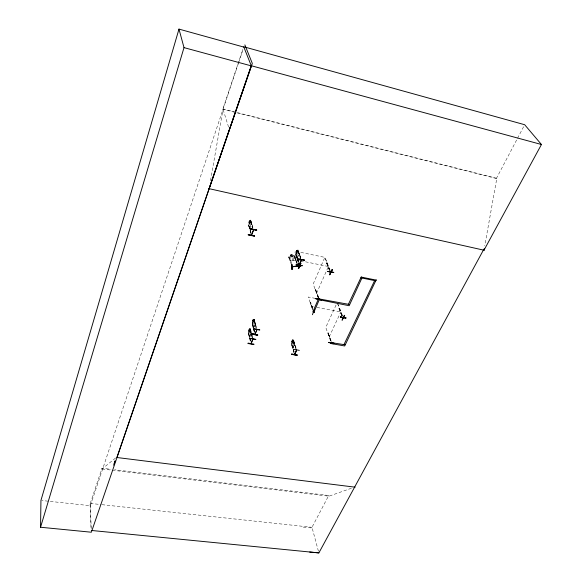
<?xml version="1.0" encoding="UTF-8"?>
<svg xmlns="http://www.w3.org/2000/svg" width="582" height="582" viewBox="0 0 582 582"><rect width="100%" height="100%" fill="white"/><g stroke="black" fill="none" stroke-linecap="round" stroke-linejoin="round"><path stroke-width="0.44" stroke-dasharray="2.91 2.18" d="M293.786 342.653L293.132 345.752L292.506 345.548L291.829 343.329L292.033 342.187C290.913 341.35 292.608 337.844 292.593 340.783M250.624 331.725L249.969 334.883L249.409 334.694L248.841 332.468L248.689 330.11L249.329 328.685M296.151 348.436L293.452 339.626L293.052 339.67L291.415 344.1L293.903 352.103M291.575 343.162L292.899 348.4M249.343 328.597L248.66 330.118L248.958 331.303C247.037 337.313 251.162 325.651 249.576 329.863L249.278 328.583L249.634 329.87L250.049 329.499L251.409 334.635M253.759 329.427L252.29 323.832L253.105 319.169L254.48 322.275L253.817 325.462L253.25 325.287L252.668 323.068L252.537 320.733L253.155 319.271M253.41 320.435L253.912 319.292L252.268 323.868M248.863 222.106L249.227 223.248L248.936 222.12L249.576 220.345L249.896 221.553L250.347 221.015L250.973 223.088L250.26 226.565L249.649 226.573L249.031 224.492C249.445 220.862 247.808 228.166 249.554 228.435M210.502 180.646L223.022 109.307L496.759 178.616L484.777 245.728M296.755 250.158L295.983 251.853L296.478 252.966L296.253 254.189L297.002 256.298L297.678 256.349L298.384 252.988L297.635 250.893L297.14 251.373C296.202 248.128 297.249 253.257 297.577 250.1L297.991 250.042M295.503 260.183L295.721 258.917M297.06 262.293L294.732 255.884L292.506 255.891L292.171 254.712L290.156 255.076L290.629 256.284L288.657 257.011L289.69 260.052L290.782 261.063L295.561 260.212L295.794 258.91M91.229 528.689L90.254 503.408L102.003 468.234L111.002 469.31M228.566 127.036L222.906 108.943L242.861 49.31M238.431 63.285L90.356 505.7L41.846 500.513M238.715 62.434L242.992 49.652M249.511 220.331L248.9 222.142M252.864 227.315L250.704 220.047L249.831 221.538L249.496 220.433M250.369 220.287L248.725 224.397M250.835 233.506L248.798 225.503L250.995 232.218M252.959 229.432L250.646 220.629L252.668 227.817M249.009 225.547L248.616 225.998M250.056 228.922L251.73 224.696L251.606 223.022M249.285 337.174L248.63 333.479L249.867 337.604M250.347 329.776L250.325 329.317L250.973 332.227M253.134 327.761L252.457 324.079L253.716 328.183M256.589 330.03L254.174 319.86L256.356 328.444M248.82 333.515L248.456 333.901M252.646 324.116L252.282 324.509M250.944 334.228L249.845 337.145L251.322 333.537M253.636 327.644L255.105 324.058M255.192 324.065L255.011 322.384L255.192 324.065L253.694 327.731L253.119 327.004M296.085 251.846L296.747 250.253M296.042 251.861L296.376 252.974L295.874 255.083L296.966 258.052M297.955 261.565L296.071 255.192L298.653 261.98M300.814 259.441L297.999 250.566L300.712 258.648M296.267 255.236L295.874 255.658M299.002 253.025L299.177 254.632L297.518 258.648L296.878 258.102L297.584 258.663L299.272 254.64L299.09 252.988M297.016 256.909L296.5 256.8L297.016 256.909L298.741 261.791M293.961 352.888L291.647 344.333L293.088 348.436M293.444 340.725L293.626 340.31L293.255 340.688L295.969 348.851M291.837 344.362L291.466 344.74M316.564 293.292L328.423 266.52M292.986 347.898L294.514 344.449L294.441 342.813M292.411 347.236L293.044 347.985L294.601 344.464L294.383 342.798M329.448 270.295L326.575 262.991L327.2 262.955L326.997 263.413L327.004 262.911M327.164 262.926L326.575 262.991M318.623 297.482L315.429 289.174L318.427 297.926M315.422 289.654L315.619 289.21M312.498 309.537L310.242 302.691L310.744 302.786L312.789 308.627M312.709 308.795L310.744 302.786M336.09 304.997L325.76 327.426L330.845 341.612M329.165 336.92L340.805 311.952M341.852 315.815L338.964 308.329L339.568 308.285L339.364 308.715L339.379 308.249M331.231 341.227L328.015 332.751L330.736 340.797M328.008 333.202L328.204 332.788M318.412 551.183L311.988 527.307L328.721 495.493L114.603 469.747M496.759 178.616L496.49 178.245L517.1 139.105M517.514 138.305L524.244 125.523M102.003 468.234L102.046 468.976L115.614 457.983M290.629 256.284L289.741 256.837L290.469 258.946L291.793 259.674L293.692 259.339L294.39 258.248L293.655 256.138L292.513 255.949L292.128 254.821M250.304 220.272L250.689 220.12M102.046 468.976L328.932 496.199L352.045 488.022M253.847 319.285L254.225 319.22L256.531 328.015M250.013 328.721L250.384 328.67L251.359 332.613M293.932 255.694L288.73 257.018L290.978 263.559M289.494 257.353C288.294 257.033 291.88 261.573 291.538 263.457M294.427 256.48L294.987 256.378L294.448 256.662L297.387 264.926M295.561 260.212L290.774 261.005L289.69 260.052M293.052 339.735L293.437 339.692M303.207 527.103L312.185 528.019M90.254 503.408L101.072 504.572M101.974 504.674L311.988 527.307M292.448 347.308L292.986 347.971M291.938 342.187L291.582 341.008M250.318 328.655L251.126 331.9M251.148 331.856L251.293 333.53M254.225 319.22L254.989 322.435M253.417 320.347L253.17 319.176M311.537 306.401L313.32 306.736M316.892 307.412L340.957 311.959M315.313 298.377L308.264 297.016L312.869 310.199M338.964 308.329L339.452 308.431L342.347 315.917M310.17 302.858L310.672 302.953M297.846 260.234L299.606 260.591M300.487 260.772L328.583 266.534M295.809 255.069L297.577 250.1M298.013 249.969L300.916 258.168M251.73 224.696L250.704 220.047M222.906 108.943L496.49 178.245M289.756 259.979L290.782 261.063M253.185 327.019L253.701 327.651M249.343 336.418L249.845 337.073L249.278 336.411M330.081 270.252L324.996 257.411L294.623 251.097L298.45 261.944M330.198 271.023L324.836 257.397L313.189 283.994L318.23 297.889M326.655 262.817L329.849 270.928M326.8 263.37L329.354 269.866M337.647 303.389L342.456 315.771M337.495 303.375L342.267 315.735M339.044 308.169L341.932 315.655M315.429 289.174L318.434 297.438M328.015 332.751L331.049 341.197M297.999 250.566L300.712 258.132M297.096 256.727L297.671 258.357M297.955 259.172L298.821 261.609M295.838 255.025L298.217 261.674M294.667 255.905L295.729 258.975M294.448 256.662L296.813 263.42M293.437 340.274L295.962 348.4M296.282 350.444L293.102 340.441L292.651 340.79L292.295 339.524M293.335 349.251L294.332 352.51M293.146 349.215L294.143 352.474M250.646 220.629L252.901 228.1M248.798 225.503L251.024 233.004M248.63 225.38L251.053 233.549M328.721 495.493L328.932 496.199M254.174 319.86L256.335 327.979M253.934 328.997L254.574 331.434M252.348 323.847L253.519 328.146M253.737 328.961L254.589 332.213M253.97 330.241L254.61 332.678M253.345 328.575L254.414 332.642M251.57 333.435L252.624 337.509M250.325 329.317L251.162 332.584M251.373 333.399L252.428 337.48M251.817 335.487L252.45 337.938M251.62 335.458L252.675 339.539M250.071 338.418L250.697 340.877M248.529 333.231L249.671 337.567M249.874 338.389L250.5 340.841M248.47 333.224L249.896 338.84M250.107 339.662L250.522 341.299M249.496 337.989L250.325 341.263M290.156 255.076L292.171 254.712M90.086 504.136L91.018 528.616M249.503 220.927L249.212 222.375L249.503 220.927M250.005 221.917L249.372 223.597L249.991 225.678L250.631 223.99L250.005 221.917M249.278 329.143L249.009 330.452L249.278 329.143M253.105 319.722L252.828 321.053L253.105 319.722M249.736 330.27L249.154 331.704L249.722 333.93L250.311 332.497L249.736 330.27M253.577 320.842L252.981 322.29L253.57 324.509L254.159 323.054L253.577 320.842M296.689 250.726L296.398 252.122L296.689 250.726M297.278 251.744L296.609 253.337L297.358 255.44L298.028 253.847L297.278 251.744M292.237 340.055L291.96 341.35L292.237 340.055M292.775 341.19L292.157 342.58L292.841 344.799L293.459 343.402L292.775 341.19M291.851 255.069L290.636 255.287L290.767 255.658L291.982 255.44L291.851 255.069M292.644 256.32L290.753 256.655L291.48 258.764L293.379 258.43L292.644 256.32"/><path stroke-width="0.87" d="M483.358 250.144L483.94 250.275L541.449 144.503L524.666 124.723L243.713 46.756L251.315 65.89L91.367 532.224L40.551 527.248L40.944 500.418L178.98 29.1L243.851 47.091M251.322 235.106L253.636 229.745M254.829 334.257L257.004 329.696M299.323 265.043L299.424 264.17M299.119 264.999C299.512 263.282 302.698 259.979 300.952 259.878M309.689 552.042L318.878 552.9L483.395 250.078L483.977 250.202L484.297 248.412M294.441 354.562L294.587 353.798M294.841 354.191C293.975 355.631 297.708 349.135 296.369 350.269M296.471 350.473L296.485 349.978L294.427 354.46M318.987 298.355L318.609 299.097M330.598 272.223L330.438 272.58M331.267 342.791L331.405 342.092M331.667 342.478L331.478 342.885M342.965 317.787L343.009 318.267L343.074 317.699M248.259 234.459L248.208 234.91L254.385 236.205L254.443 235.71M254.472 235.921L248.288 234.655L254.501 235.899M253.81 344.064L253.759 344.529L248.085 343.511M251.948 334.075C263.042 335.487 255.483 335.836 252.006 333.632M257.739 334.876L252.035 333.821L257.659 335.101M296.202 264.279L296.158 264.715L302.036 265.909L302.087 265.421M296.253 264.439L302.16 265.618M291.669 354.343C302.247 355.216 295.772 356.38 291.728 353.907M299.563 264.534L299.141 264.17M321.417 299.941L315.779 298.842L315.83 298.377M321.511 299.679L315.873 298.559L321.424 299.97M328.517 342.631C328.161 341.212 333.777 345.221 333.973 343.169M40.551 527.248L184.007 47.622L178.98 29.1M113.643 465.163L115.112 460.871L114.218 463.447M209.091 188.67L252.326 63.46L244.869 44.887M291.735 264.221L291.96 269.539L291.808 264.243M250.427 229.068L256.742 230.072L250.391 228.85M251.635 235.172L253.628 229.825M298.566 268.542L300.814 263.333M248.078 343.562L248.136 343.089L253.868 344.275M250.951 343.722L252.872 339.059M255.018 334.359L256.982 329.587M298.486 259.172L304.51 260.089L298.442 258.954M299.141 264.948L301.338 259.754M298.304 268.52L300.872 263.377L298.326 268.498M300.232 266.214L300.356 265.785M299.352 350.379L293.764 349.316M319.678 298.748L313.945 312.119L312.847 311.916L318.58 298.537M327.913 271.547L333.77 272.463L327.855 271.328M330.161 271.743L330.256 272.332M330.445 272.645L330.678 272.129M332.286 269.764L329.674 274.857L331.973 269.553M312.374 314.717L314.513 309.668M313.931 312.498L313.545 312.425M333.755 272.449L327.935 271.452M376.19 279.847L344.697 345.97L330.314 343.431L330.627 342.231M361.298 276.821L348.422 304.284M319.249 299.715L349.171 305.732L361.931 278.021M340.426 317.19L346.028 317.976L340.368 316.972M343.038 317.968L342.653 317.656L343.176 317.939M344.668 315.524L342.078 320.238L344.282 315.262M292.048 266.774L292.055 266.352M298.326 265.843L297.671 265.996L297.526 265.538M301.229 259.856L301.403 260.285M250.435 228.981L256.582 230.166M256.727 230.079L250.529 228.755M299.286 264.519L299.221 264.133M252.799 339.153L251.126 343.802M298.508 259.07L304.408 260.285M254.043 328.968L259.754 329.994M255.818 339.495L250.122 338.498M292.149 266.963L292.695 266.847L292.491 266.272M298.188 265.312L298.202 265.894M318.863 299.148L319.067 298.675M299.788 265.894L300.421 265.989L299.926 265.894M313.516 312.207L314.12 312.287L313.64 312.207M300.276 266.214L299.715 266.105L300.276 265.967M330.707 272.383L330.059 272.005M313.974 312.505L313.502 312.41M292.63 266.883L292.564 266.316M298.122 263.086L298.559 268.36L298.159 263.086M292.113 266.76L298.311 265.661L298.057 265.283M292.128 266.942L298.26 265.85M298.428 263.057L298.901 268.295M91.287 530.449L318.878 552.9M355.129 487.178L116.902 457.51L251.249 65.73L541.449 144.503M291.757 354.118L297.213 354.838M250.209 338.317L255.774 339.35M254.116 328.794L259.71 329.849M330.736 342.536L345.01 344.777M318.689 298.835L349.498 304.488M340.528 316.921L346.028 317.983L340.419 317.103M361.429 277.112L376.321 280.138M332.315 269.786L329.594 274.66M208.378 188.51L483.977 250.202M184.007 47.622L251.315 65.89M375.717 280.822L360.84 277.803M374.641 280.604L343.962 344.595M301.192 259.987L301.294 260.38M298.486 268.164L298.631 268.586M292.2 269.306L291.742 264.199M334.017 343.38L328.604 342.42L334.017 343.38"/></g></svg>
